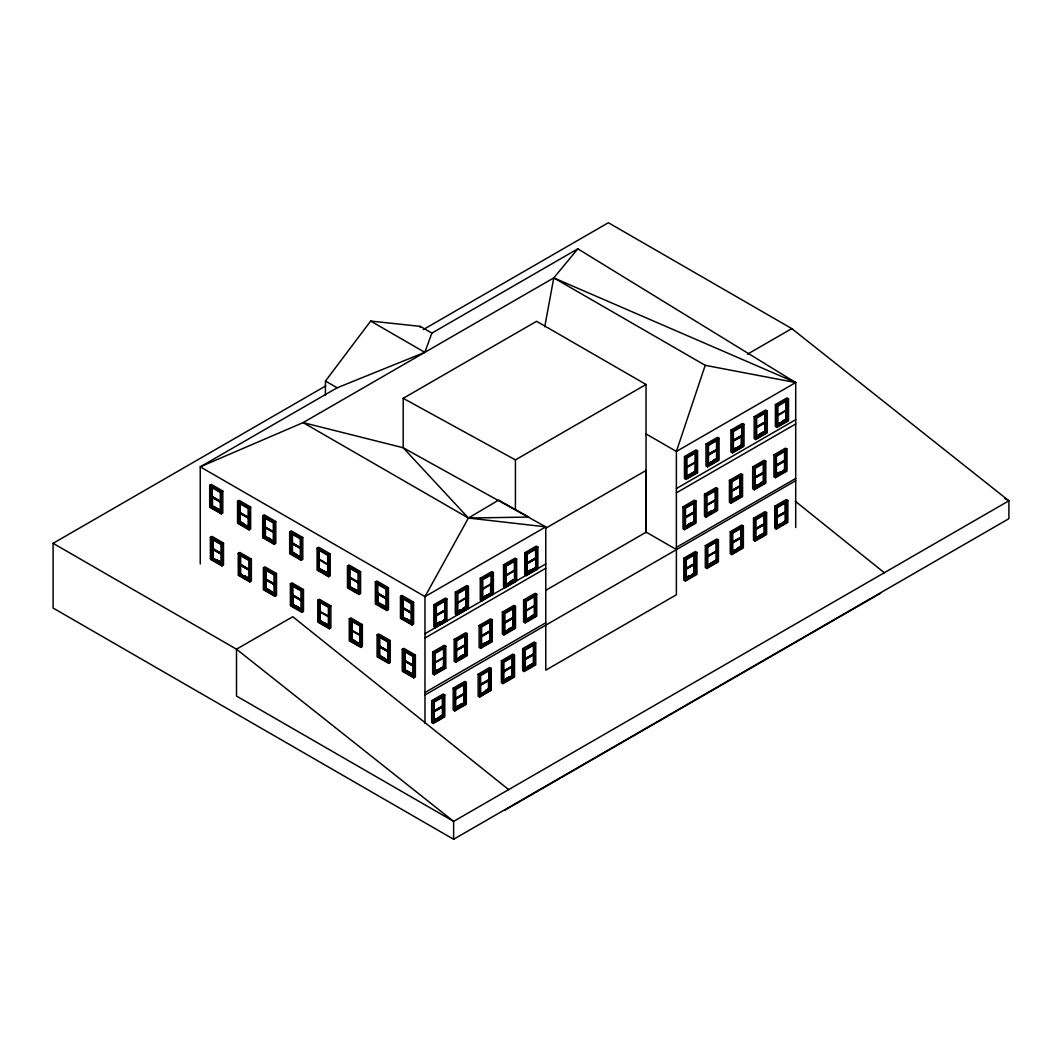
<?xml version="1.0" encoding="UTF-8"?>
<svg xmlns="http://www.w3.org/2000/svg" width="1062" height="1062" viewBox="0 0 1062 1062"><rect width="100%" height="100%" fill="white"/><g stroke="black" fill="none" stroke-linecap="round" stroke-linejoin="round"><path stroke-width="1.5" d="M325.37 395.303L325.463 381.046L370.665 321.069L420.194 326.353L431.889 333.11L577.847 248.827L795.703 382.559L795.703 527.548M544.74 326.764L553.78 277.886L577.847 248.827M431.889 333.11L424.827 352.345L337.158 387.789L200.253 466.829L424.986 596.592L545.775 526.858L468.408 518.03L303.121 422.61L553.78 277.886L705.221 365.328L676.388 451.443L676.388 594.76L545.775 670.162L545.775 526.858L403.202 447.752L303.121 422.61L200.253 466.829L200.253 563.949M210.621 507.185L210.621 486.887L220.299 492.489L220.299 512.787L210.621 507.185L212.188 505.777M250.659 507.052L239.123 500.388L237.543 501.304L237.543 523.234L249.079 529.898L250.659 528.982L250.659 507.052L248.15 508.499L248.15 528.796L238.472 523.194L240.039 521.787L249.729 527.376M211.311 559.223L211.311 538.925L221.002 544.514L221.002 564.811L211.311 559.223L212.891 557.802L212.891 539.655M263.628 537.664L263.628 517.367L273.306 522.955L273.306 543.253L263.628 537.664L265.195 536.244L270.73 539.443M239.162 575.219L239.162 554.922L248.853 560.524L248.853 580.821L239.162 575.219L240.742 573.812M302.789 537.491L291.253 530.827L289.674 531.743L289.674 553.674L301.21 560.338L302.789 559.422L302.789 537.491L300.28 538.938L300.28 559.236L290.603 553.647L292.183 552.227L292.183 534.08M276.505 573.533L264.969 566.869L263.389 567.785L263.389 589.715L274.925 596.379L276.505 595.463L276.505 573.533L274.009 574.98L274.009 595.278L264.319 589.689L265.898 588.268L265.898 568.475M330.202 553.873L318.666 547.222L317.087 548.125L317.087 570.068L328.623 576.719L330.202 575.816L330.202 553.873L327.693 555.32L327.693 575.617L318.016 570.028L319.596 568.621L329.273 574.21M291.293 605.672L291.293 585.374L300.984 590.963L300.984 611.261L291.293 605.672L292.873 604.251L298.409 607.451M348.402 587.804L348.402 567.506L358.08 573.095L358.08 593.406L348.402 587.804L349.982 586.397M318.719 622.053L318.719 601.756L328.397 607.345L328.397 627.642L318.719 622.053L320.286 620.646L328.596 625.438M376.253 603.813L376.253 583.516L385.931 589.105L385.931 609.402L376.253 603.813L377.833 602.406M362.368 624.549L350.832 617.898L349.252 618.801L349.252 640.744L360.788 647.395L362.368 646.492L362.368 624.549L359.872 625.996L359.872 646.293L350.181 640.705L351.761 639.297L351.761 621.151M401.409 618.283L401.409 597.972L411.087 603.574L411.087 623.872L401.409 618.283L402.989 616.863L402.989 597.07M378.032 656.714L378.032 636.417L387.71 642.006L387.71 662.303L378.032 656.714L379.612 655.307L379.612 637.16M415.375 655.028L403.839 648.364L402.259 649.28L402.259 671.211L413.795 677.875L415.375 676.959L415.375 655.028L412.866 656.462L412.866 676.773L403.188 671.171L404.768 669.764L404.768 649.971M545.722 590.366L646.187 532.128L646.041 470.307M795.703 480.688L424.986 694.999M423.287 329.592L608.38 222.728L791.787 328.609L1008.9 500.799L1008.9 518.681L453.62 839.272L53.1 608.048L53.1 543.319L325.715 385.918M209.692 485.294L211.272 484.378L222.808 491.042L222.808 512.973L221.228 513.889L209.692 507.224L209.692 485.294L221.228 491.945L222.808 491.042M219.794 500.839L211.829 496.419L220.949 501.689M220.949 511.26L211.829 505.99L211.988 497.082L219.794 501.596M211.55 486.356L211.55 506.149L212.48 505.618L212.48 496.047M424.986 723.156L424.986 596.592L468.408 518.03L498.622 500.109L528.796 517.048L468.408 518.03L403.202 447.752L403.202 398.316L536.602 321.295L646.041 384.484L646.041 532.819M248.959 517.606L239.68 512.428L248.8 517.698L248.959 508.034M248.959 518.349L239.68 513.172L248.959 518.349L248.8 527.27L248.8 508.114M210.395 537.319L211.962 536.403L223.498 543.067L223.498 564.997L221.931 565.913L210.395 559.249L210.395 537.319L221.931 543.97L223.498 543.067M239.401 502.366L239.401 522.159L240.331 521.628L244.233 523.885M262.699 515.76L264.279 514.844L275.801 521.508L275.801 543.439L274.235 544.355L262.699 537.691L262.699 515.76L274.235 522.424L275.801 521.508M263.628 517.367L264.557 516.822L264.557 536.615L272.854 541.408M221.799 553.621L212.533 548.443L221.653 553.714M221.799 554.364L212.533 549.187L221.653 554.457M274.102 532.062L264.836 526.885L273.956 532.155M212.241 538.381L212.241 558.174L213.17 557.643M262.699 537.691L264.279 536.788M264.557 536.615L265.473 536.084L265.473 526.513M238.246 553.329L239.813 552.413L251.349 559.077L251.349 581.007L249.769 581.923L238.246 575.259L238.246 553.329L249.769 559.979L251.349 559.077M240.53 564.36L249.504 569.723L240.53 564.36L240.53 554.789M249.65 570.374L240.384 565.196L249.504 570.467M240.092 554.391L240.092 574.184L241.021 573.653M291.532 534.452L291.532 552.598L292.462 552.067L296.364 554.324M264.319 589.689L264.319 569.391L265.248 568.847L265.248 588.653L274.939 594.242M266.177 568.966L265.527 588.481L274.66 593.751M291.811 552.439L301.09 557.616L291.97 552.359L291.97 533.204M274.806 584.087L265.527 578.909L274.66 584.18M274.806 584.83L265.527 579.653L274.66 584.923M265.248 588.653L266.177 588.109M319.383 559.17L328.344 564.519M319.383 559.913L328.344 565.263M290.377 583.768L291.944 582.852L303.48 589.516L303.48 611.447L301.913 612.362L290.377 605.698L290.377 583.768L301.913 590.432L303.48 589.516M318.945 549.187L318.945 568.993L319.874 568.462M291.293 585.374L292.873 584.458M403.202 398.316L515.428 459.899L646.041 384.484M300.48 599.313L292.515 594.893L301.635 600.163M321.839 551.191L319.224 549.678L319.224 568.834L328.503 574.011L319.383 568.741M300.48 600.07L292.515 595.636L301.635 600.906M347.473 565.913L349.053 564.997L360.589 571.661L360.589 593.592L359.009 594.508L347.473 587.844L347.473 565.913L359.009 572.564L360.589 571.661M292.236 584.83L292.236 604.636L293.152 604.092L293.152 594.521M358.89 582.958L349.61 577.781L358.73 583.051M317.79 600.149L319.37 599.247L330.893 605.898L330.893 627.841L329.326 628.744L317.79 622.093L317.79 600.149L329.326 606.814L330.893 605.898M747.449 354.217L791.787 328.609M329.047 626.115L319.927 620.858L319.927 601.703L319.927 611.274L329.193 616.464M349.332 566.975L349.332 586.768L350.261 586.237M375.324 581.923L376.904 581.007L388.44 587.671L388.44 609.601L386.86 610.517L375.324 603.853L375.324 581.923L386.86 588.574L388.44 587.671M319.649 601.225L319.649 621.018L320.565 620.487M385.44 597.468L377.461 593.047L386.581 598.304M385.44 598.211L377.461 593.791L386.581 599.061M377.183 582.985L377.183 602.778L378.112 602.247L378.112 592.676M400.48 596.379L402.06 595.463L413.596 602.127L413.596 624.058L412.016 624.974L400.48 618.31L400.48 596.379L412.016 603.03L413.596 602.127M401.409 597.972L402.339 597.441L402.339 617.234L412.016 622.836M553.78 277.886L795.703 382.559L676.388 451.443L646.041 433.92M351.11 621.522L351.11 639.669L352.04 639.138L354.642 640.638M545.563 528.318L646.187 470.4M400.48 618.31L402.06 617.407M402.339 617.234L403.268 616.703M705.964 444.009L717.5 437.345L719.067 438.261L719.067 460.191L707.544 466.855L705.964 465.939L705.964 444.009L708.46 445.456L718.151 439.867L718.151 460.165L708.46 465.753L708.46 445.456M684.459 456.567L695.995 449.903L697.575 450.819L697.575 472.749L686.039 479.413L684.459 478.497L684.459 456.567L686.039 457.47L697.575 450.819M730.908 430.083L742.444 423.433L744.011 424.335L744.011 446.279L732.475 452.93L730.908 452.027L730.908 430.083L732.475 430.999L744.011 424.335M754.166 416.676L765.702 410.012L767.282 410.928L767.282 432.858L755.746 439.522L754.166 438.606L754.166 416.676L755.746 417.578L767.282 410.928M775.393 404.582L786.929 397.918L788.508 398.834L788.508 420.764L776.972 427.428L775.393 426.512L775.393 404.582L777.902 406.029L787.579 400.44L787.579 420.738L777.902 426.327L777.902 406.029M377.103 634.81L378.683 633.908L390.219 640.559L390.219 662.502L388.639 663.405L377.103 656.754L377.103 634.81L388.639 641.475L390.219 640.559M712.416 441.341L715.191 439.748M760.631 414.007L764.773 411.618M719.067 438.261L707.544 444.912L707.544 466.855M707.81 445.071L714.328 441.314M686.317 457.629L688.919 456.129M691.521 454.629L694.136 453.116M732.753 431.159L740.572 426.645M758.626 416.238L761.228 414.738M788.508 398.834L776.972 405.498L776.972 427.428M779.853 404.144L777.251 405.657L777.092 424.707L786.225 419.45L786.225 410.622L777.251 415.972M782.468 402.644L785.07 401.144M696.645 452.412L686.968 458.014L686.968 478.312L696.645 472.709L696.645 452.412L695.716 451.881L695.716 471.674L686.039 477.263M743.095 425.942L733.404 431.53L733.404 451.828L743.095 446.239L743.095 425.942L742.165 425.411L742.165 445.204L733.855 449.996M433.84 604.729L445.376 598.079L446.943 598.981L446.943 620.925L435.407 627.576L433.84 626.673L433.84 604.729L435.407 605.645L446.943 598.981M455.332 592.171L466.868 585.52L468.448 586.423L468.448 608.367L456.912 615.017L455.332 614.115L455.332 592.171L457.841 593.618L467.519 588.029L467.519 608.327L457.841 613.916L457.841 593.618M493.392 572.511L481.856 579.162L481.856 601.105L480.276 600.189L480.276 578.259L491.812 571.595L493.392 572.511L493.392 594.441M503.534 564.838L515.07 558.187L516.65 559.09L516.65 581.02L505.114 587.684L503.534 586.782L503.534 564.838L506.043 566.285L515.72 560.696L515.72 580.994L506.043 586.582L506.043 566.285M524.774 552.758L536.31 546.094L537.89 546.996L537.89 568.94L526.354 575.591L524.774 574.688L524.774 552.758L527.27 554.191L536.96 548.603L536.96 568.9L527.27 574.489L527.27 554.191M505.844 564.572L508.618 562.979M511.38 561.386L514.154 559.78M468.448 586.423L456.912 593.087L456.912 615.017M435.539 605.712L439.442 603.455M458.492 592.49L465.01 588.733M435.685 605.805L444.805 600.534M516.65 559.09L505.114 565.754L505.114 587.684M537.89 546.996L526.354 553.66L526.354 575.591M482.135 579.334L491.255 574.064L491.255 593.207L482.135 598.477M513.212 561.4L505.393 565.913L505.393 585.056L504.742 584.684M532.991 549.97L535.593 548.47L535.752 567.705L525.982 572.591L531.186 569.59M533.137 550.063L535.752 548.55M707.664 454.563L716.93 449.385L707.81 454.655M686.158 467.121L695.437 461.943L695.437 452.372L695.437 471.515L686.317 476.785M733.908 439.894L741.873 435.46L732.753 440.73M764.985 421.959L755.865 427.229L765.144 422.052L764.985 412.388M707.664 455.306L716.93 450.129L707.81 455.399M686.158 467.864L695.437 462.687L695.278 471.422L686.158 476.692M733.908 440.637L741.873 436.216L732.753 441.473M764.985 422.703L755.865 427.973L764.985 422.703L764.985 431.53M388.519 651.125L379.24 645.948L388.36 651.205M388.519 651.869L379.24 646.692L388.36 651.962M435.539 615.283L444.805 610.106L435.685 615.376M457.032 602.738L466.152 597.468M482.135 588.906L491.255 583.635M435.539 616.04L444.805 610.862L435.685 616.119M457.032 603.481L466.152 598.211M482.135 589.649L491.095 584.299M713.677 460.085L716.292 458.585L717.222 459.116L717.222 440.969M688.149 475.298L695.066 471.302L696.645 472.709M708.274 463.536L715.191 459.554M733.417 449.186L736.019 447.673M759.277 434.265L763.193 431.995M707.664 464.134L716.93 458.957L716.784 439.721M776.601 424.428L779.216 422.928M783.119 420.671L785.721 419.158L786.65 419.702L786.65 399.896M737.36 447.221L741.515 444.832L743.095 446.239M755.095 437L764.773 431.411L766.352 432.818L756.662 438.407L756.662 418.109L766.352 412.521L766.352 432.818M776.322 424.919L779.096 423.313M781.858 421.72L784.619 420.127M707.531 464.718L717.222 459.116M732.753 450.301L741.873 445.044L741.873 425.889M755.865 436.801L765.144 431.623L765.144 412.481M777.251 424.8L786.371 419.53L786.371 400.387M755.732 437.371L765.423 431.783L765.423 411.99M776.972 425.291L786.65 419.702M378.961 635.886L378.961 655.679L379.891 655.148M456.541 612.017L460.457 609.761M463.059 608.26L465.66 606.76L466.59 607.291L466.59 587.498M437.65 623.075L440.252 621.575M457.642 611.712L460.417 610.119M463.178 608.513L465.939 606.92L465.939 587.127M437.531 623.474L440.292 621.867M457.032 612.309L466.152 607.039M482.785 597.348L486.701 595.092M509.959 581.671L513.862 579.414L514.791 579.958L514.791 560.152L515.72 560.696M435.539 624.868L444.805 619.69L444.659 600.442M457.191 612.389L466.311 607.132L466.311 587.976M482.586 597.787L490.883 592.994L492.463 594.415L482.785 600.003L482.785 579.706L492.463 574.117L492.463 594.415M504.463 585.175L507.238 583.569M509.999 581.976L512.76 580.383M456.912 612.88L466.59 607.291M483.276 597.64L491.095 593.127M505.233 584.976L514.353 579.706M525.703 573.082L531.226 569.896M435.407 625.438L445.097 619.85L445.097 600.043M505.393 585.056L514.512 579.786L514.353 560.55M526.473 572.883L535.593 567.612M483.237 598.158L491.533 593.366L491.533 573.573M505.114 585.547L514.791 579.958M526.34 573.453L536.031 567.865L536.031 548.072M446.027 620.885L436.336 626.474L436.336 606.176L446.027 600.588L446.027 620.885L444.447 619.478M424.986 633.709L545.775 563.975M676.388 488.56L795.703 419.676M424.986 637.996L545.775 568.263M676.388 492.848L795.703 423.964M403.188 671.171L403.188 650.873L404.118 650.342L404.118 670.135L413.795 675.724M704.491 494.255L716.027 487.604L717.607 488.507L717.607 510.45L706.071 517.101L704.491 516.198L704.491 494.255L706.071 495.171L717.607 488.507M682.985 506.813L694.521 500.149L696.101 501.065L696.101 522.995L684.565 529.659L682.985 528.743L682.985 506.813L684.565 507.729L696.101 501.065M729.435 480.343L740.971 473.679L742.55 474.595L742.55 496.525L731.014 503.189L729.435 502.273L729.435 480.343L731.93 481.79L741.621 476.188L741.621 496.485L731.93 502.087L731.93 481.79M752.692 466.922L764.228 460.258L765.808 461.173L765.808 483.104L754.272 489.768L752.692 488.852L752.692 466.922L755.201 468.369L764.879 462.78L764.879 483.077L755.201 488.666L755.201 468.369M432.685 651.975L444.208 645.311L445.788 646.227L445.788 668.157L434.252 674.821L432.685 673.905L432.685 651.975L434.252 652.878L445.788 646.227M454.178 639.417L465.714 632.753L467.293 633.669L467.293 655.599L455.757 662.263L454.178 661.347L454.178 639.417L456.687 640.864L466.364 635.275L466.364 655.573L456.687 661.161L456.687 640.864M773.932 454.828L785.455 448.177L787.035 449.08L787.035 471.024L775.499 477.674L773.932 476.772L773.932 454.828L776.428 456.275L786.119 450.686L786.119 470.984L776.428 476.572L776.428 456.275M479.121 625.491L490.657 618.841L492.237 619.743L492.237 641.687L480.701 648.338L479.121 647.435L479.121 625.491L480.701 626.407L492.237 619.743M502.379 612.084L513.915 605.42L515.495 606.336L515.495 628.266L503.959 634.93L502.379 634.014L502.379 612.084L503.959 612.986L515.495 606.336M523.619 599.99L535.155 593.326L536.722 594.242L536.722 616.172L525.186 622.836L523.619 621.92L523.619 599.99L526.115 601.437L535.806 595.848L535.806 616.146L526.115 621.735L526.115 601.437M455.107 639.948L457.868 638.355M460.642 636.762L463.404 635.156M779.004 452.97L781.765 451.377M507.463 610.212L510.225 608.619M685.999 507.039L690.061 504.875M706.336 495.33L715.469 490.06L715.469 509.216L706.336 514.473M742.55 474.595L731.014 481.245L731.014 503.189M765.808 461.173L754.272 467.838L754.272 489.768M404.118 670.135L405.047 669.604L405.047 650.448L404.396 650.833L412.375 655.254M467.293 633.669L455.757 640.333L455.757 662.263M755.693 467.147L762.211 463.39M787.035 449.08L775.499 455.744L775.499 477.674M459.793 638.143L462.541 636.722M736.497 478.404L731.28 481.405L731.134 500.467L740.254 495.197M755.852 467.24L762.37 463.483M775.778 455.903L780.995 452.89M434.531 653.037L437.132 651.537M439.748 650.037L442.35 648.524M695.172 502.671L685.494 508.26L685.494 528.557L695.172 522.969L695.172 502.671L694.243 502.127L694.243 521.933L684.565 527.522M480.98 626.567L488.785 622.053M505.539 612.402L509.441 610.146M536.722 594.242L525.186 600.906L525.186 622.836M528.079 599.552L525.464 601.065L525.318 620.115L534.438 614.858L534.438 606.03L525.464 611.38M530.681 598.052L533.283 596.552M444.859 647.82L435.181 653.422L435.181 673.72L444.859 668.117L444.859 647.82L443.929 647.289L443.929 667.082L434.252 672.684M491.308 621.35L481.617 626.938L481.617 647.236L491.308 641.647L491.308 621.35L489.728 620.447M514.566 607.929L504.888 613.531L504.888 633.828L514.566 628.226L514.566 607.929L513.636 607.398L513.636 627.191L503.959 632.779M706.19 504.808L715.469 499.631L715.31 489.98M754.392 477.475L763.671 472.298L754.551 477.568M455.877 649.971L465.156 644.793L456.036 650.063M706.19 505.565L715.469 500.388L706.336 505.645M775.632 465.382L784.898 460.204L775.778 465.475M434.385 662.529L443.65 657.351L443.65 647.78L443.65 666.923L434.531 672.193M482.121 635.302L490.1 630.881L480.98 636.138M513.198 617.367L504.078 622.637L513.358 617.46L513.198 607.796M754.392 478.219L763.671 473.041L754.551 478.312M455.877 650.714L465.156 645.537L456.036 650.807M775.632 466.138L784.898 460.961L775.778 466.218M434.385 663.272L443.65 658.095L443.504 666.83L434.385 672.1M482.121 636.045L490.1 631.625L489.94 640.359L482.121 644.873M513.198 618.111L504.078 623.381L513.198 618.111L513.198 626.938L503.308 632.408M480.98 636.895L490.1 631.625M688.11 524.402L690.712 522.902M707 513.358L710.903 511.101M708.181 512.999L710.956 511.393M460.603 656.25L463.205 654.75M688.07 524.747L690.831 523.154M706.19 514.393L715.31 509.123L715.31 500.295M730.643 500.189L737.161 496.419M753.901 486.768L757.803 484.511M760.419 483.011L763.02 481.498L763.95 482.042L763.95 462.235L764.879 462.78M776.441 473.931L779.043 472.417M435.194 671.065L437.796 669.564M733.125 499.074L740.041 495.078L740.041 476.931M755.002 486.449L757.764 484.856M760.538 483.263L763.299 481.657L763.299 461.864M434.982 671.503L443.292 666.71L444.859 668.117M459.249 657.351L463.404 654.962M481.63 644.594L484.232 643.081M508.804 628.916L511.406 627.416M707.451 514.167L715.748 509.375L715.748 489.569M754.392 487.046L763.512 481.79M776.229 474.369L780.384 471.966M455.877 659.542L465.156 654.365L464.997 635.129M524.827 619.836L527.429 618.336M531.332 616.079L533.947 614.566L534.876 615.11L534.876 595.304M731.28 500.56L740.413 495.29L740.254 476.055M754.551 487.139L763.671 481.869L763.671 462.727M775.632 474.966L784.898 469.789L784.752 450.553M455.744 660.126L465.435 654.537L465.435 636.377M524.535 620.327L527.31 618.721M530.071 617.128L532.845 615.535M731.001 501.038L740.692 495.45L740.692 475.657M754.259 487.631L763.95 482.042M480.98 645.709L490.1 640.452L490.1 621.297L489.94 630.788M504.078 632.209L513.358 627.031L513.358 607.889M775.499 475.537L785.176 469.948L785.176 450.142M482.082 645.404L490.378 640.612L490.378 620.819M525.464 620.208L534.584 614.938L534.584 595.795M525.186 620.699L534.876 615.11M716.677 510.41L706.987 515.999L706.987 495.702L716.677 490.113L716.677 510.41L715.098 509.003M424.986 692.504L545.775 622.77M676.388 547.368L795.703 478.484M453.195 688.096L464.731 681.446L466.311 682.348L466.311 704.292L454.775 710.943L453.195 710.04L453.195 688.096L455.704 689.543L465.382 683.955L465.382 704.252L455.704 709.841L455.704 689.543M431.703 700.654L443.239 693.99L444.805 694.906L444.805 716.837L433.283 723.501L431.703 722.598L431.703 700.654L433.283 701.57L444.805 694.906M478.139 674.184L489.675 667.52L491.255 668.436L491.255 690.366L479.719 697.03L478.139 696.114L478.139 674.184L479.719 675.087L491.255 668.436M501.397 660.763L512.933 654.099L514.512 655.015L514.512 676.945L502.976 683.609L501.397 682.693L501.397 660.763L502.976 661.679L514.512 655.015M522.637 648.67L534.173 642.019L535.752 642.922L535.752 664.865L524.216 671.516L522.637 670.613L522.637 648.67L525.132 650.117L534.823 644.528L534.823 664.825L525.132 670.414L525.132 650.117M480.449 673.919L483.223 672.326M466.311 682.348L454.775 689.012L454.775 710.943M530.482 645.218L533.243 643.612M434.862 700.973L441.367 697.216M455.054 689.172L461.572 685.415M481.139 674.41L487.657 670.653M504.41 660.989L508.313 658.732M535.752 642.922L524.216 649.586L524.216 671.516M481.298 674.503L487.816 670.733M504.556 661.082L512.375 656.568L512.375 675.711L503.096 680.888L512.229 675.631L512.229 666.803L503.096 672.073L512.229 666.803M525.637 648.909L532.301 645.231M443.889 696.513L434.199 702.101L434.199 722.399L443.889 716.81L443.889 696.513L442.96 695.968L442.96 715.775L433.269 721.363M705.301 545.642L716.837 538.978L718.416 539.894L718.416 561.825L706.88 568.489L705.301 567.586L705.301 545.642L707.81 547.089L717.487 541.501L717.487 561.798L707.81 567.387L707.81 547.089M490.325 670.029L480.648 675.631L480.648 695.929L490.325 690.34L490.325 670.029L489.396 669.498L489.396 689.291L481.099 694.083M513.583 656.621L503.906 662.21L503.906 682.508L513.583 676.919L513.583 656.621L512.654 656.077L512.654 675.883L502.976 681.472M683.809 558.2L695.344 551.536L696.924 552.452L696.924 574.383L685.388 581.047L683.809 580.131L683.809 558.2L686.304 559.647L695.995 554.059L695.995 574.356L686.304 579.945L686.304 559.647M730.244 531.73L741.78 525.066L743.36 525.969L743.36 547.912L731.824 554.576L730.244 553.66L730.244 531.73L732.753 533.164L742.431 527.575L742.431 547.873L732.753 553.461L732.753 533.164M753.516 518.309L765.052 511.645L766.618 512.561L766.618 534.491L755.082 541.155L753.516 540.239L753.516 518.309L755.082 519.212L766.618 512.561M774.742 506.216L786.278 499.565L787.858 500.467L787.858 522.398L776.322 529.062L774.742 528.159L774.742 506.216L776.322 507.132L787.858 500.467M687.499 557.138L690.273 555.532M713.146 542.191L715.921 540.585M718.416 539.894L706.88 546.558L706.88 568.489M696.924 552.452L685.388 559.103L685.388 581.047M713.518 542.868L708.314 545.868L714.978 542.204M686.968 558.519L689.57 557.006M692.172 555.506L694.787 554.006L694.787 573.148L685.667 578.418L685.667 559.262M743.36 525.969L731.824 532.633L731.824 554.576M733.258 531.956L739.763 528.186M755.215 519.291L757.817 517.778M733.404 532.035L739.922 528.279M755.361 519.371L761.879 515.614M777.902 506.534L784.42 502.777M765.702 514.154L756.011 519.756L756.011 540.054L765.702 534.465L765.702 514.154L764.759 513.623L764.759 533.416L755.082 539.018M786.929 502.074L777.251 507.663L777.251 527.96L786.929 522.371L786.929 502.074L785.999 501.529L785.999 521.336L776.309 526.925M454.894 698.65L464.174 693.473L455.054 698.743M433.402 711.208L442.668 706.031L433.548 711.301M481.139 683.981L489.117 679.561L479.997 684.831M512.229 666.047L503.096 671.317L512.375 666.139L512.229 656.475M454.894 699.407L464.174 694.229L455.054 699.486M533.456 653.966L524.336 659.236L533.615 654.059L533.456 644.395M433.402 711.965L442.668 706.788L433.548 712.044M481.139 684.738L489.117 680.304L479.997 685.574M533.456 654.71L524.336 659.98L533.456 654.71L533.456 663.538L523.566 669.007M694.628 563.484L685.508 568.754L694.787 563.577L694.787 554.006M731.944 542.284L741.223 537.106L732.103 542.363M755.215 528.863L764.481 523.685L755.361 528.956M776.441 516.769L785.721 511.592L776.601 516.862M694.628 564.241L685.508 569.497L694.628 564.241L694.628 573.068M731.944 543.027L741.223 537.85L732.103 543.12M755.215 529.606L764.481 524.429L755.361 529.699M776.441 517.526L785.721 512.349L776.601 517.606M439.416 716.744L442.031 715.23L442.96 715.775M455.704 707.199L462.222 703.429M434.013 720.195L442.31 715.403L443.889 716.81M459.66 705.234L462.421 703.641M433.402 720.779L442.522 715.522L442.522 706.695M454.894 708.235L464.014 702.964L464.014 694.136M485.865 690.26L488.467 688.76L489.396 689.291M506.521 678.352L509.123 676.852M527.748 666.259L531.664 664.002M433.548 720.872L442.668 715.602L442.522 696.367L442.522 705.951M455.054 708.314L464.174 703.057L463.523 683.53M484.604 691.322L488.746 688.919L490.325 690.34M506.481 678.698L509.242 677.105M454.775 708.805L464.452 703.217L464.452 683.424L465.382 683.955M479.997 694.402L489.117 689.132L489.117 669.989M524.336 668.808L533.615 663.631L533.615 644.475M524.203 669.379L533.894 663.79L533.894 643.997L534.823 644.528M685.017 578.047L688.919 575.79M710.425 563.232L714.328 560.975M706.23 565.98L714.527 561.187M686.118 577.728L688.88 576.135M691.654 574.542L694.415 572.936L694.415 553.143M716.133 560.51L707 565.767L716.279 560.59L716.133 541.355M737.971 547.806L740.572 546.306L741.502 546.837L741.502 527.044L742.431 527.575M758.626 535.898L761.228 534.385M732.554 551.258L735.329 549.665M738.09 548.058L740.864 546.465L740.864 526.672M758.587 536.244L762.742 533.841M706.88 566.351L716.558 560.763L716.558 540.956L717.487 541.501M731.944 551.855L741.077 546.585L741.077 537.757M755.215 538.434L764.335 533.164L764.122 513.251M777.052 525.756L779.813 524.15M782.588 522.557L785.349 520.964L785.349 501.158M685.375 578.909L695.066 573.307L695.066 553.514M732.103 551.948L741.223 546.678L740.572 527.15M755.361 538.527L764.481 533.257L764.335 514.021M776.441 526.354L785.721 521.163L785.561 501.928L785.561 511.512M731.824 552.426L741.502 546.837M505.008 810.094L880.663 593.207M705.221 365.328L795.703 382.559M1004.612 498.33L1008.9 500.799L453.62 821.391L236.507 696.048L236.507 649.201L53.1 543.319M786.013 399.524L787.579 400.44M777.251 415.229L786.371 409.959L786.225 400.294M764.494 431.252L765.423 431.783M755.374 436.522L756.011 436.894L756.011 417.738M742.165 445.204L741.236 444.673L741.236 436.694M784.26 469.417L785.176 469.948M785.07 520.792L785.999 521.336M740.692 495.45L739.763 494.919L739.763 475.776M694.787 471.143L695.716 471.674M695.995 471.833L697.575 472.749M763.843 532.885L764.759 533.416M714.819 508.831L715.748 509.375M370.665 321.069L424.827 352.345M693.313 521.389L694.243 521.933M716.133 550.939L707.159 556.289M715.642 560.218L716.558 560.763M646.187 532.128L676.388 549.558M695.066 573.307L694.136 572.776L694.136 553.634M325.463 381.046L337.158 387.789M535.102 567.334L536.031 567.865M514.353 570.135L505.393 575.485M514.353 570.878L505.393 576.228M534.226 594.932L535.806 595.848M480.276 578.259L481.856 579.162M525.464 610.637L534.584 605.367L534.438 595.702M491.533 593.366L490.604 592.835L490.604 583.264M512.707 626.66L513.636 627.191M532.965 663.259L533.894 663.79M489.449 640.081L490.378 640.612M444.168 619.305L445.097 619.85M299.099 536.429L301.86 538.022M237.543 501.304L249.079 507.955L249.079 529.898M215.891 489.011L218.493 490.511M246.344 506.521L239.68 502.857L239.68 522L248.959 527.177M266.137 518.07L273.956 522.584M289.674 531.743L301.21 538.394L301.21 560.338M215.732 489.104L220.949 492.104M294.572 534.704L297.174 536.217M291.811 533.297L297.028 536.297M248.15 508.499L238.472 502.897L238.472 523.194M317.087 548.125L328.623 554.789L328.623 576.719M352.093 568.568L354.867 570.161M386.581 588.733L377.461 583.463L377.461 602.619L386.581 607.889M405.219 599.433L411.897 603.11M300.28 538.938L290.603 533.35L290.603 553.647M358.73 572.723L349.61 567.466L349.61 586.609L358.73 591.879M327.693 555.32L318.016 549.731L318.016 570.028M274.102 532.805L264.836 527.628L264.982 536.376L274.102 541.633M211.829 497.162L220.949 502.432M411.897 612.681L402.617 607.504L411.737 612.774M358.89 582.215L349.61 577.038L349.77 567.373M411.897 613.424L402.617 608.247L411.737 613.517M511.725 675.339L512.654 675.883M268.089 537.584L270.691 539.098M213.781 506.375L220.299 510.132M216.343 508.18L219.117 509.773M298.98 555.824L301.581 557.338M219.794 510.41L211.988 505.897L211.829 486.847M273.956 541.726L264.836 536.456L264.982 517.221L264.982 526.792M293.563 553.036L300.48 557.019M323.777 570.719L328.994 573.719M407.171 618.96L411.087 621.217M211.55 506.149L219.847 510.941M239.401 522.159L249.079 527.748M379.413 602.99L385.931 606.76M291.532 552.598L301.21 558.2M354.124 588.799L356.898 590.392M381.975 604.809L384.749 606.402M402.777 616.982L411.897 622.252M358.89 591.786L349.77 586.516L349.77 577.688M411.737 622.345L402.617 617.075L402.777 597.84M318.945 568.993L328.636 574.582M349.332 586.768L359.022 592.357M377.183 602.778L385.479 607.57M464.506 653.993L465.435 654.537M443.013 666.551L443.929 667.082M444.208 667.241L445.788 668.157M215.666 539.602L218.427 541.208M267.279 569.272L270.053 570.878M272.815 572.471L275.576 574.064M263.389 567.785L274.925 574.449L274.925 596.379M221.799 544.049L212.679 538.779L212.679 548.35M249.65 560.059L240.384 554.882L240.384 574.024L249.65 579.202M268.142 570.838L270.744 572.352M221.653 544.129L212.533 538.872L212.533 558.015L221.653 563.285M293.962 585.985L300.48 589.742M301.635 590.591L292.515 585.321L292.515 604.464L301.635 609.734M358.677 623.487L361.438 625.093M264.319 569.391L274.009 574.98M319.927 601.703L322.529 603.216M325.131 604.716L329.047 606.973M402.259 649.28L413.795 655.931L413.795 677.875M349.252 618.801L360.788 625.465L360.788 647.395M382.001 637.784L384.603 639.284M354.004 621.867L356.606 623.367M384.457 639.377L379.24 636.364L379.24 655.519L388.519 660.697M403.188 650.873L412.866 656.462M359.872 625.996L350.181 620.407L350.181 640.705M360.668 635.116L351.389 629.939L351.549 620.274M329.193 617.208L319.927 612.031L320.074 620.766L329.193 626.036M360.668 635.859L351.389 630.682L351.549 639.417L360.668 644.687M244.937 575.909L248.84 578.166M267.478 588.866L270.093 590.366M217.086 559.9L220.989 562.156M267.279 589.078L271.434 591.468M217.046 560.205L219.807 561.798M244.897 576.215L247.658 577.808M274.806 593.658L265.686 588.401L265.686 579.573M295.767 605.605L298.369 607.106M221.799 563.192L212.679 557.922L212.679 549.107M463.523 702.686L464.452 703.217M300.48 608.898L292.661 604.384L292.661 595.556M324.481 622.744L327.083 624.244M212.241 558.174L221.931 563.776M240.092 574.184L248.402 578.976M406.348 670.361L411.565 673.361M292.236 604.636L300.533 609.429M358.558 642.895L361.16 644.395M353.142 640.094L360.058 644.09M380.992 656.104L385.148 658.506M406.149 670.56L413.065 674.556M319.649 621.018L329.326 626.607M351.11 639.669L360.801 645.258M378.961 655.679L388.652 661.268M508.658 789.61L292.767 616.717L236.507 649.201L453.62 821.391L453.62 839.272M795.252 501.211L884.314 572.737M786.013 419.317L787.579 420.738M786.119 470.984L784.539 469.577L784.539 451.43M763.299 481.657L764.879 483.077M718.151 460.165L716.571 458.744L716.571 440.597M785.349 520.964L786.929 522.371M740.041 495.078L741.621 496.485M764.122 533.044L765.702 534.465M740.864 546.465L742.431 547.873M693.605 521.561L695.172 522.969M715.921 560.391L717.487 561.798M694.415 572.936L695.995 574.356M535.381 567.493L536.96 568.9M514.154 579.587L515.72 580.994M534.226 614.739L535.806 616.146M512.986 626.819L514.566 628.226M533.243 663.418L534.823 664.825M465.939 606.92L467.519 608.327M489.728 640.24L491.308 641.647M512.017 675.512L513.583 676.919M466.364 655.573L464.784 654.152L464.784 636.005M465.382 704.252L463.815 702.845L463.815 683.039M785.561 512.256L785.561 521.084M776.322 507.132L776.322 529.062M775.672 506.747L775.672 526.553M755.732 417.578L755.746 439.522M755.082 519.212L755.082 541.155M754.432 518.84L754.432 538.633M741.727 425.809L741.727 435.38M741.727 436.124L741.727 444.951M741.077 527.442L741.077 537.014M732.475 430.999L732.475 452.93M731.174 532.261L731.174 552.054M707.159 546.718L707.159 565.86M706.071 495.171L706.071 517.101M693.818 502.525L693.964 521.761L684.844 527.031L684.685 507.795M686.039 457.47L686.039 479.413M685.388 457.098L685.388 476.891M684.565 507.716L684.565 529.659M526.619 553.82L526.619 572.976M524.336 649.652L524.495 668.887M515.428 459.899L515.428 509.335M504.238 613.146L504.238 632.302M503.959 612.986L503.959 634.93M503.096 661.745L503.255 680.981M502.976 661.666L502.976 683.609M488.958 669.896L488.958 679.468M488.958 680.224L488.958 689.039M488.467 680.782L488.467 688.76M480.701 626.407L480.701 648.338M479.719 675.087L479.719 697.03M464.014 683.822L464.014 693.393M435.407 605.645L435.407 627.576M434.756 605.274L434.756 625.067M434.252 652.878L434.252 674.821M433.283 701.57L433.283 723.501M420.194 326.353L420.194 327.322M413.516 656.09L413.516 675.246L404.396 669.976L404.556 650.74M412.667 602.658L412.667 622.451M412.016 603.03L412.016 624.974M389.289 641.103L389.289 660.896M388.639 641.475L388.639 663.405M386.86 588.574L386.86 610.517M379.399 636.284L379.399 645.855M379.399 646.599L379.399 655.427M377.621 583.383L377.621 592.954M377.621 593.698L377.621 602.526M360.509 625.624L360.509 644.767L351.389 639.51L351.389 620.354M359.009 572.564L359.009 594.508M352.04 619.982L352.04 639.138M329.326 606.814L329.326 628.744M328.344 554.948L328.344 574.091M301.913 590.432L301.913 612.362M300.931 538.553L300.931 557.709M292.661 585.228L292.661 594.8M292.462 532.925L292.462 552.067M274.235 522.424L274.235 544.355M265.686 569.245L265.686 578.817M249.769 559.979L249.769 581.923M240.53 565.117L240.53 573.931M239.826 502.764L239.826 512.335M239.826 513.079L239.826 521.907M222.582 543.598L222.582 563.404M221.931 543.97L221.931 565.913M221.228 491.945L221.228 513.889M211.988 486.754L211.988 496.326M291.97 542.775L301.09 548.045L291.97 542.775M291.97 543.532L301.09 548.788L291.97 543.532M535.593 558.041L526.473 563.311L535.593 558.041M535.593 558.785L526.473 564.055L535.593 558.785M404.556 660.312L413.676 665.582L404.556 660.312M404.556 661.055L413.676 666.325L404.556 661.055M693.818 512.096L684.685 517.367L693.818 512.096M740.254 485.626L731.134 490.896L740.254 485.626M693.818 512.853L684.685 518.123L693.818 512.853M740.254 486.369L731.134 491.64L740.254 486.369M716.133 551.682L707 556.953L716.133 551.682"/></g></svg>
